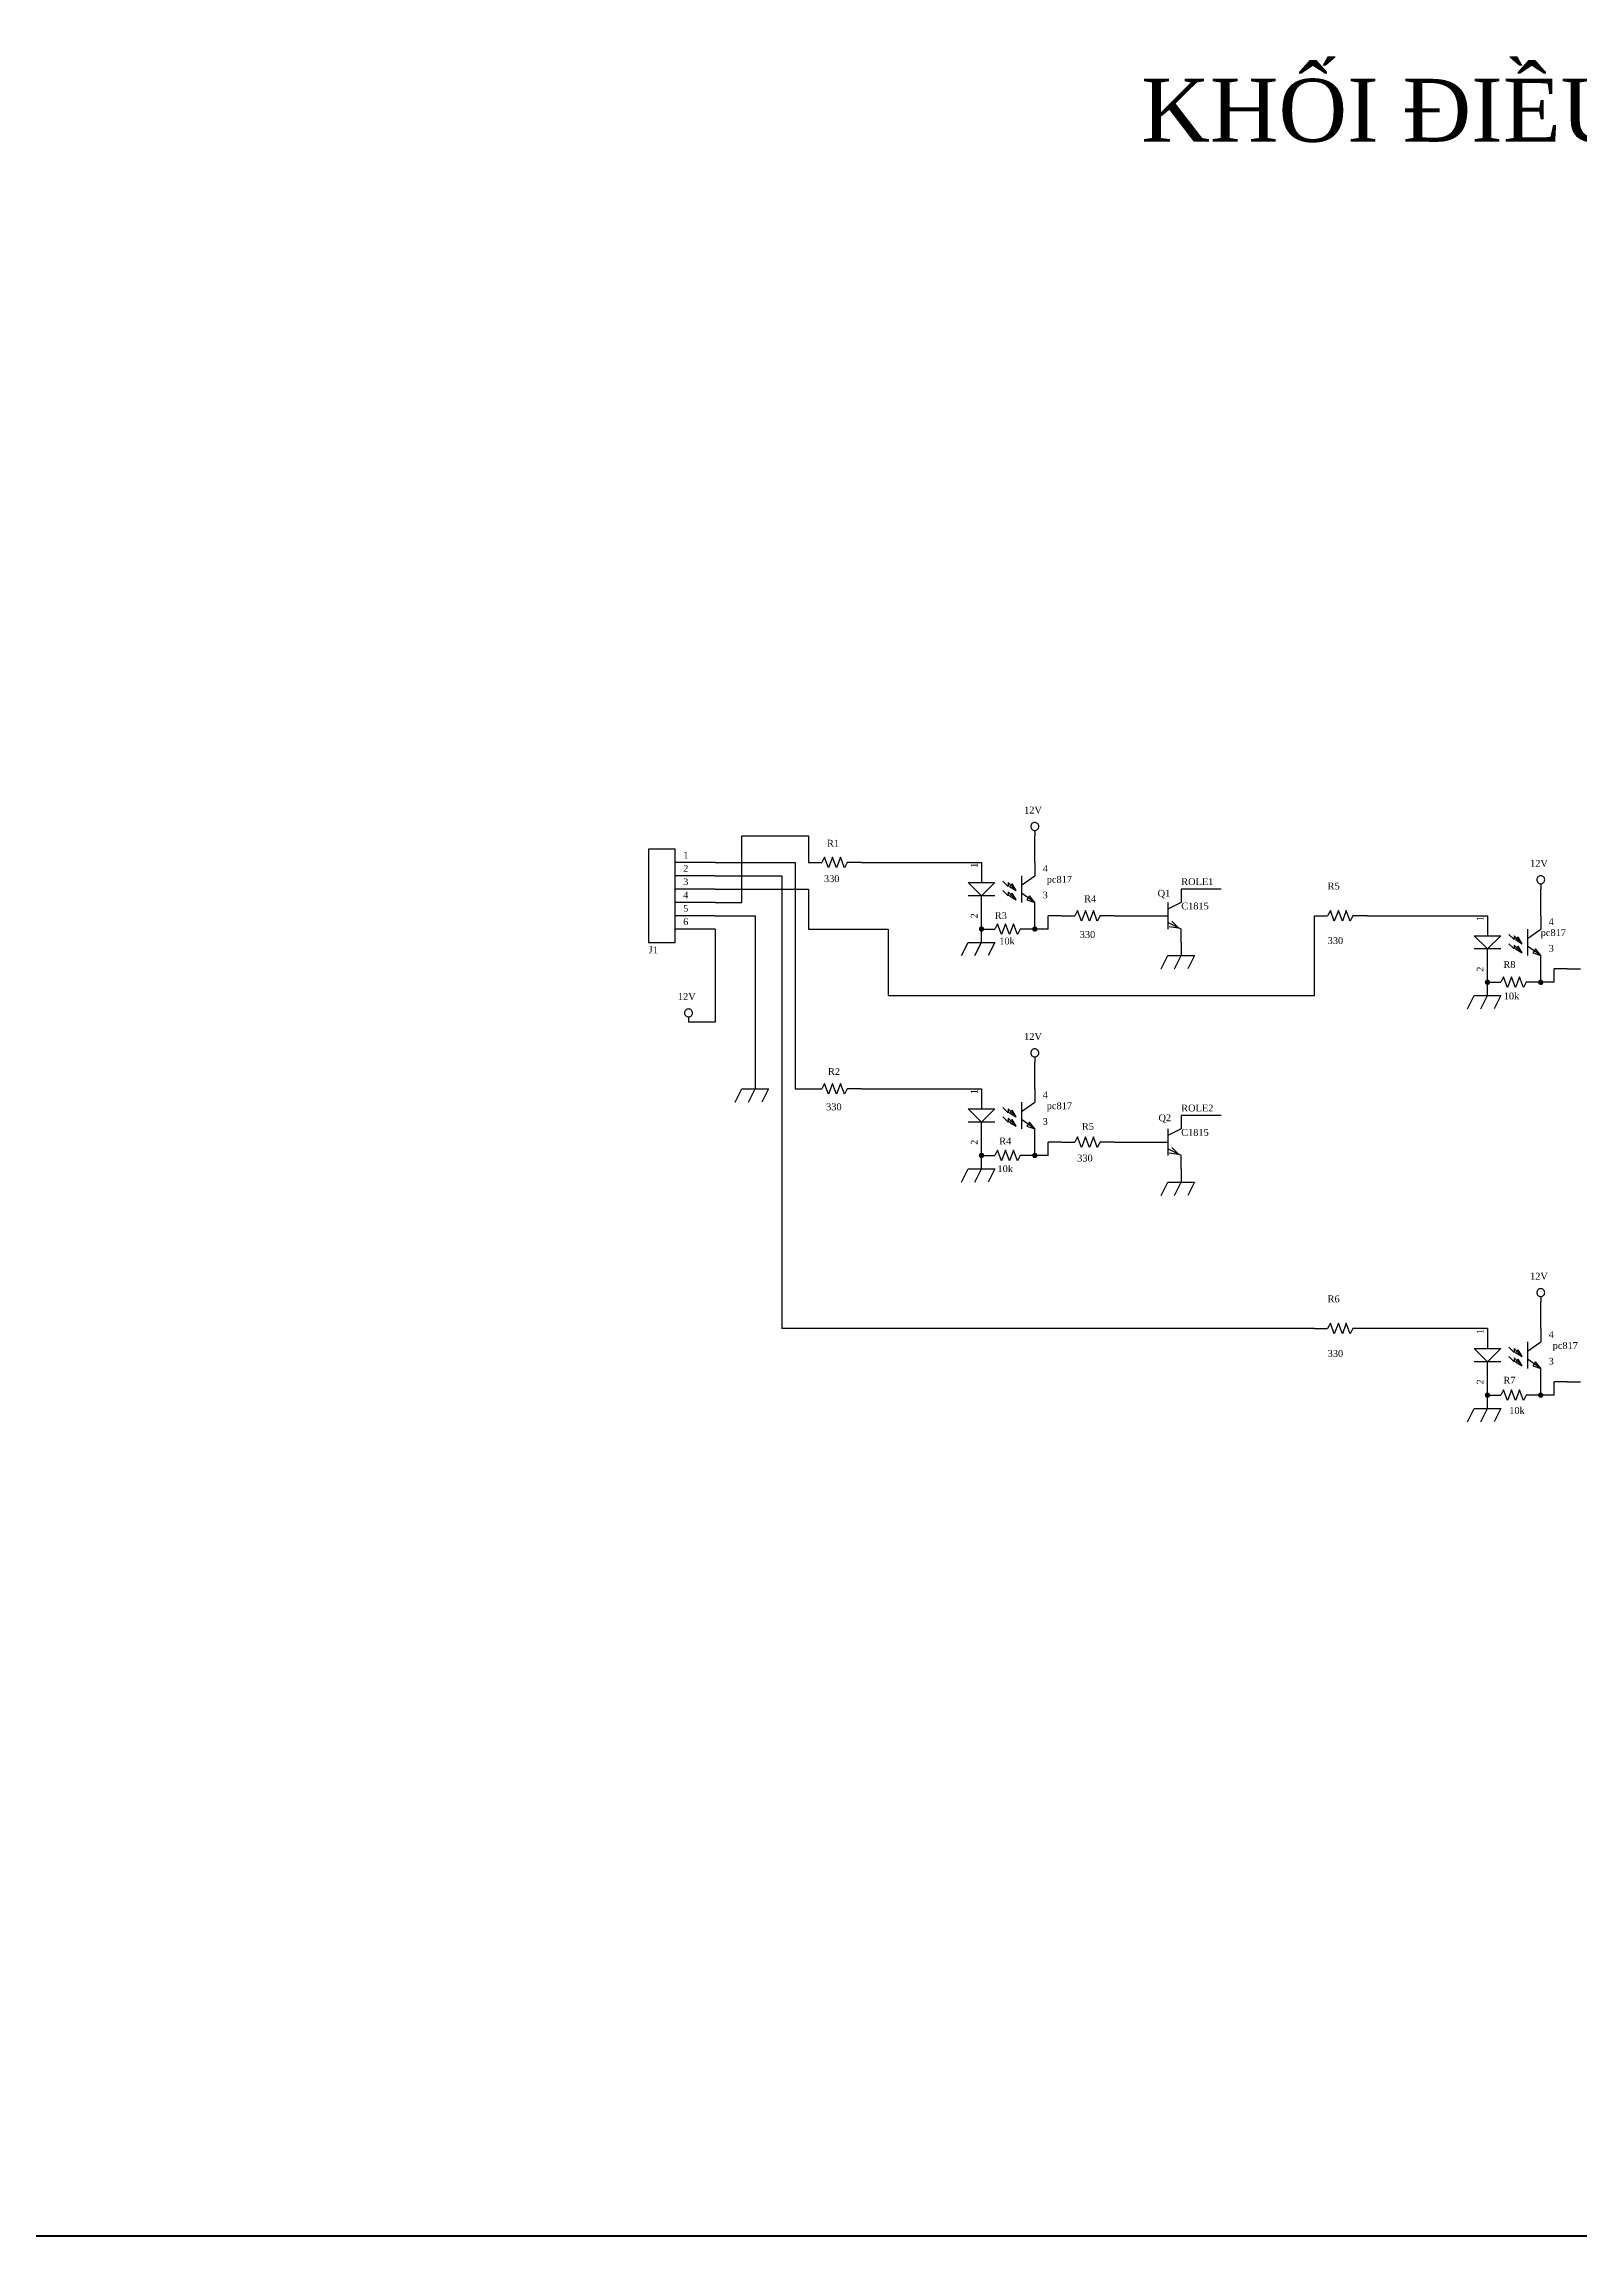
# Model space of a CAD drawing. Header units: inches. Extents: x 10 to 2893, y 8 to 851.
# Drawn here: x 616.6 to 909.5, y 9.5 to 427.6 of the extents above; entities that cross this region are included whole.
import ezdxf

# ---------------------------------------------------------------- set-up
doc = ezdxf.new("R2010")
doc.units = ezdxf.units.IN
doc.header["$MEASUREMENT"] = 0
for name, color, linetype in [('DUONG BAO', 80, 'Continuous'), ('PARTS', 7, 'Continuous'), ('PARTTEXT', 7, 'Continuous'), ('WIRE', 7, 'Continuous'), ('WIRETEXT', 7, 'Continuous')]:
    doc.layers.add(name, color=color, linetype=linetype)
doc.layers.add('net dam', color=7, linetype='Continuous', lineweight=35)
doc.styles.add('Manh', font='times_0.ttf')
doc.styles.get("Standard").update_dxf_attribs({"font": 'times_0.ttf'})

msp = doc.modelspace()

# ---------------------------------------------------------------- linework, layer by layer
for p in [(757.39, 200.37), (858.99, 182.59)]:
    msp.add_line(p, (757.39, 182.59))
at = {"layer": 'net dam', "color": 7, "lineweight": 60}
msp.add_lwpolyline([(10.23, 9.5), (10.23, 850.5), (1199.23, 850.5), (1199.23, 9.5), (10.23, 9.5)], close=True, dxfattribs=at)
at = {"layer": 'PARTS'}
for p, q in [((744.69, 271.49), (737.07, 271.49)), ((744.69, 268.95), (737.07, 268.95)), ((762.47, 271.49), (765.01, 271.49)), ((772.63, 271.49), (770.09, 271.49)), ((795.49, 271.49), (795.49, 268.95)), ((805.65, 271.49), (805.65, 268.95)), ((744.69, 266.41), (737.07, 266.41)), ((744.69, 263.87), (737.07, 263.87)), ((795.49, 261.33), (795.49, 263.87)), ((805.65, 261.33), (805.65, 263.87)), ((833.59, 266.41), (833.59, 263.87)), ((744.69, 261.33), (737.07, 261.33)), ((810.73, 261.33), (813.27, 261.33)), ((820.89, 261.33), (818.35, 261.33)), ((828.51, 261.33), (831.05, 261.33)), ((858.99, 261.33), (861.53, 261.33)), ((869.15, 261.33), (866.61, 261.33)), ((892.01, 261.33), (892.01, 258.79)), ((902.17, 261.33), (902.17, 258.79)), ((744.69, 258.79), (737.07, 258.79)), ((795.49, 258.79), (798.03, 258.79)), ((805.65, 258.79), (803.11, 258.79)), ((833.59, 256.25), (833.59, 258.79)), ((892.01, 251.17), (892.01, 253.71)), ((902.17, 251.17), (902.17, 253.71)), ((907.25, 251.17), (909.79, 251.17)), ((892.01, 248.63), (894.55, 248.63)), ((902.17, 248.63), (899.63, 248.63)), ((762.47, 228.31), (765.01, 228.31)), ((772.63, 228.31), (770.09, 228.31)), ((795.49, 228.31), (795.49, 225.77)), ((805.65, 228.31), (805.65, 225.77)), ((833.59, 223.23), (833.59, 220.69)), ((795.49, 218.15), (795.49, 220.69)), ((805.65, 218.15), (805.65, 220.69)), ((810.73, 218.15), (813.27, 218.15)), ((820.89, 218.15), (818.35, 218.15)), ((828.51, 218.15), (831.05, 218.15)), ((795.49, 215.61), (798.03, 215.61)), ((805.65, 215.61), (803.11, 215.61)), ((833.59, 213.07), (833.59, 215.61)), ((858.99, 182.59), (861.53, 182.59)), ((869.15, 182.59), (866.61, 182.59)), ((892.01, 182.59), (892.01, 180.05)), ((902.17, 182.59), (902.17, 180.05)), ((892.01, 172.43), (892.01, 174.97)), ((902.17, 172.43), (902.17, 174.97)), ((907.25, 172.43), (909.79, 172.43)), ((892.01, 169.89), (894.55, 169.89)), ((902.17, 169.89), (899.63, 169.89))]:
    msp.add_line(p, q, dxfattribs=at)
for points in [[(806.42, 278.35, 0.0985), (806.36, 278.64, 0.0985), (806.19, 278.89, 0.0985), (805.95, 279.05, 0.0985), (805.65, 279.11, 0.0985), (805.36, 279.05, 0.0985), (805.12, 278.89, 0.0985), (804.95, 278.64, 0.0985), (804.89, 278.35, 0.0985), (804.95, 278.06, 0.0985), (805.12, 277.81, 0.0985), (805.36, 277.64, 0.0985), (805.65, 277.58, 0.0985), (805.95, 277.64, 0.0985), (806.19, 277.81, 0.0985), (806.36, 278.06, 0.0985)], [(902.94, 268.19, 0.0985), (902.88, 268.48, 0.0985), (902.71, 268.73, 0.0985), (902.47, 268.89, 0.0985), (902.17, 268.95, 0.0985), (901.88, 268.89, 0.0985), (901.64, 268.73, 0.0985), (901.47, 268.48, 0.0985), (901.41, 268.19, 0.0985), (901.47, 267.9, 0.0985), (901.64, 267.65, 0.0985), (901.88, 267.48, 0.0985), (902.17, 267.42, 0.0985), (902.47, 267.48, 0.0985), (902.71, 267.65, 0.0985), (902.88, 267.9, 0.0985)], [(740.38, 242.79, 0.0985), (740.32, 243.08, 0.0985), (740.15, 243.33, 0.0985), (739.91, 243.49, 0.0985), (739.61, 243.55, 0.0985), (739.32, 243.49, 0.0985), (739.08, 243.33, 0.0985), (738.91, 243.08, 0.0985), (738.85, 242.79, 0.0985), (738.91, 242.5, 0.0985), (739.08, 242.25, 0.0985), (739.32, 242.08, 0.0985), (739.61, 242.02, 0.0985), (739.91, 242.08, 0.0985), (740.15, 242.25, 0.0985), (740.32, 242.5, 0.0985)], [(806.42, 235.17, 0.0985), (806.36, 235.46, 0.0985), (806.19, 235.71, 0.0985), (805.95, 235.87, 0.0985), (805.65, 235.93, 0.0985), (805.36, 235.87, 0.0985), (805.12, 235.71, 0.0985), (804.95, 235.46, 0.0985), (804.89, 235.17, 0.0985), (804.95, 234.88, 0.0985), (805.12, 234.63, 0.0985), (805.36, 234.46, 0.0985), (805.65, 234.4, 0.0985), (805.95, 234.46, 0.0985), (806.19, 234.63, 0.0985), (806.36, 234.88, 0.0985)], [(902.94, 189.45, 0.0985), (902.88, 189.74, 0.0985), (902.71, 189.99, 0.0985), (902.47, 190.15, 0.0985), (902.17, 190.21, 0.0985), (901.88, 190.15, 0.0985), (901.64, 189.99, 0.0985), (901.47, 189.74, 0.0985), (901.41, 189.45, 0.0985), (901.47, 189.16, 0.0985), (901.64, 188.91, 0.0985), (901.88, 188.74, 0.0985), (902.17, 188.68, 0.0985), (902.47, 188.74, 0.0985), (902.71, 188.91, 0.0985), (902.88, 189.16, 0.0985)]]:
    msp.add_lwpolyline(points, format="xyb", close=True, dxfattribs=at)
for points in [[(805.65, 277.58), (805.65, 276.57)], [(765.52, 272.5), (765.01, 271.49)], [(766.28, 270.47), (765.52, 272.5)], [(767.05, 272.5), (766.28, 270.47)], [(767.81, 270.47), (767.05, 272.5)], [(768.57, 272.5), (767.81, 270.47)], [(769.33, 270.47), (768.57, 272.5)], [(769.84, 271.49), (769.33, 270.47)], [(770.09, 271.49), (769.84, 271.49)], [(795.49, 268.95), (795.49, 267.68)], [(800.57, 266.92), (799.56, 267.93)], [(800.57, 267.68), (800.57, 266.92)], [(801.59, 266.66), (800.57, 267.68)], [(803.11, 268.95), (803.11, 263.87)], [(803.11, 267.17), (805.65, 268.95)], [(798.03, 265.14), (792.95, 265.14)], [(795.49, 263.87), (795.49, 265.14)], [(800.57, 265.14), (799.56, 266.15)], [(800.57, 265.9), (800.57, 265.14)], [(801.59, 264.88), (800.57, 265.9)], [(805.65, 263.87), (803.11, 265.65)], [(833.59, 263.87), (831.05, 262.6)], [(831.05, 263.87), (831.05, 258.79)], [(902.17, 267.42), (902.17, 266.41)], [(798.54, 259.8), (798.03, 258.79)], [(799.3, 257.77), (798.54, 259.8)], [(800.07, 259.8), (799.3, 257.77)], [(800.83, 257.77), (800.07, 259.8)], [(801.59, 259.8), (800.83, 257.77)], [(802.35, 257.77), (801.59, 259.8)], [(813.78, 262.34), (813.27, 261.33)], [(814.54, 260.31), (813.78, 262.34)], [(815.31, 262.34), (814.54, 260.31)], [(816.07, 260.31), (815.31, 262.34)], [(816.83, 262.34), (816.07, 260.31)], [(817.59, 260.31), (816.83, 262.34)], [(818.1, 261.33), (817.59, 260.31)], [(818.35, 261.33), (818.1, 261.33)], [(833.59, 258.79), (831.05, 260.06)], [(831.31, 259.3), (833.09, 259.04), (831.82, 260.31)], [(862.04, 262.34), (861.53, 261.33)], [(862.8, 260.31), (862.04, 262.34)], [(863.57, 262.34), (862.8, 260.31)], [(864.33, 260.31), (863.57, 262.34)], [(865.09, 262.34), (864.33, 260.31)], [(865.85, 260.31), (865.09, 262.34)], [(866.36, 261.33), (865.85, 260.31)], [(866.61, 261.33), (866.36, 261.33)], [(791.68, 253.71), (792.95, 256.25)], [(792.95, 256.25), (798.03, 256.25)], [(794.22, 253.71), (795.49, 256.25)], [(798.03, 256.25), (796.76, 253.71)], [(802.86, 258.79), (802.35, 257.77)], [(803.11, 258.79), (802.86, 258.79)], [(892.01, 258.79), (892.01, 257.52)], [(897.09, 256.76), (896.08, 257.77)], [(897.09, 254.98), (896.08, 255.99)], [(897.09, 257.52), (897.09, 256.76)], [(898.11, 256.5), (897.09, 257.52)], [(897.09, 255.74), (897.09, 254.98)], [(898.11, 254.72), (897.09, 255.74)], [(899.63, 258.79), (899.63, 253.71)], [(899.63, 257.01), (902.17, 258.79)], [(902.17, 253.71), (899.63, 255.49)], [(829.78, 251.17), (831.05, 253.71)], [(831.05, 253.71), (836.13, 253.71)], [(832.32, 251.17), (833.59, 253.71)], [(836.13, 253.71), (834.86, 251.17)], [(894.55, 254.98), (889.47, 254.98)], [(892.01, 253.71), (892.01, 254.98)], [(895.06, 249.64), (894.55, 248.63)], [(895.82, 247.61), (895.06, 249.64)], [(896.59, 249.64), (895.82, 247.61)], [(897.35, 247.61), (896.59, 249.64)], [(898.11, 249.64), (897.35, 247.61)], [(898.87, 247.61), (898.11, 249.64)], [(899.38, 248.63), (898.87, 247.61)], [(899.63, 248.63), (899.38, 248.63)], [(888.2, 243.55), (889.47, 246.09)], [(889.47, 246.09), (894.55, 246.09)], [(890.74, 243.55), (892.01, 246.09)], [(894.55, 246.09), (893.28, 243.55)], [(739.61, 242.02), (739.61, 241.01)], [(805.65, 234.4), (805.65, 233.39)], [(748.5, 225.77), (749.77, 228.31)], [(749.77, 228.31), (754.85, 228.31)], [(751.04, 225.77), (752.31, 228.31)], [(754.85, 228.31), (753.58, 225.77)], [(765.52, 229.32), (765.01, 228.31)], [(766.28, 227.29), (765.52, 229.32)], [(767.05, 229.32), (766.28, 227.29)], [(767.81, 227.29), (767.05, 229.32)], [(768.57, 229.32), (767.81, 227.29)], [(769.33, 227.29), (768.57, 229.32)], [(769.84, 228.31), (769.33, 227.29)], [(770.09, 228.31), (769.84, 228.31)], [(798.03, 221.96), (792.95, 221.96)], [(795.49, 225.77), (795.49, 224.5)], [(795.49, 220.69), (795.49, 221.96)], [(800.57, 223.74), (799.56, 224.75)], [(800.57, 221.96), (799.56, 222.97)], [(800.57, 224.5), (800.57, 223.74)], [(801.59, 223.48), (800.57, 224.5)], [(800.57, 222.72), (800.57, 221.96)], [(801.59, 221.7), (800.57, 222.72)], [(803.11, 225.77), (803.11, 220.69)], [(803.11, 223.99), (805.65, 225.77)], [(805.65, 220.69), (803.11, 222.47)], [(813.78, 219.16), (813.27, 218.15)], [(814.54, 217.13), (813.78, 219.16)], [(815.31, 219.16), (814.54, 217.13)], [(816.07, 217.13), (815.31, 219.16)], [(816.83, 219.16), (816.07, 217.13)], [(817.59, 217.13), (816.83, 219.16)], [(818.1, 218.15), (817.59, 217.13)], [(818.35, 218.15), (818.1, 218.15)], [(833.59, 220.69), (831.05, 219.42)], [(831.05, 220.69), (831.05, 215.61)], [(798.54, 216.62), (798.03, 215.61)], [(799.3, 214.59), (798.54, 216.62)], [(800.07, 216.62), (799.3, 214.59)], [(800.83, 214.59), (800.07, 216.62)], [(801.59, 216.62), (800.83, 214.59)], [(802.35, 214.59), (801.59, 216.62)], [(802.86, 215.61), (802.35, 214.59)], [(803.11, 215.61), (802.86, 215.61)], [(833.59, 215.61), (831.05, 216.88)], [(831.31, 216.12), (833.09, 215.86), (831.82, 217.13)], [(791.68, 210.53), (792.95, 213.07)], [(792.95, 213.07), (798.03, 213.07)], [(794.22, 210.53), (795.49, 213.07)], [(798.03, 213.07), (796.76, 210.53)], [(829.78, 207.99), (831.05, 210.53)], [(831.05, 210.53), (836.13, 210.53)], [(832.32, 207.99), (833.59, 210.53)], [(836.13, 210.53), (834.86, 207.99)], [(902.17, 188.68), (902.17, 187.67)], [(862.04, 183.6), (861.53, 182.59)], [(862.8, 181.57), (862.04, 183.6)], [(863.57, 183.6), (862.8, 181.57)], [(864.33, 181.57), (863.57, 183.6)], [(865.09, 183.6), (864.33, 181.57)], [(865.85, 181.57), (865.09, 183.6)], [(866.36, 182.59), (865.85, 181.57)], [(866.61, 182.59), (866.36, 182.59)], [(892.01, 180.05), (892.01, 178.78)], [(899.63, 180.05), (899.63, 174.97)], [(899.63, 178.27), (902.17, 180.05)], [(894.55, 176.24), (889.47, 176.24)], [(892.01, 174.97), (892.01, 176.24)], [(897.09, 178.02), (896.08, 179.03)], [(897.09, 176.24), (896.08, 177.25)], [(897.09, 178.78), (897.09, 178.02)], [(898.11, 177.76), (897.09, 178.78)], [(897.09, 177), (897.09, 176.24)], [(898.11, 175.98), (897.09, 177)], [(902.17, 174.97), (899.63, 176.75)], [(888.2, 164.81), (889.47, 167.35)], [(889.47, 167.35), (894.55, 167.35)], [(890.74, 164.81), (892.01, 167.35)], [(894.55, 167.35), (893.28, 164.81)], [(895.06, 170.9), (894.55, 169.89)], [(895.82, 168.87), (895.06, 170.9)], [(896.59, 170.9), (895.82, 168.87)], [(897.35, 168.87), (896.59, 170.9)], [(898.11, 170.9), (897.35, 168.87)], [(898.87, 168.87), (898.11, 170.9)], [(899.38, 169.89), (898.87, 168.87)], [(899.63, 169.89), (899.38, 169.89)]]:
    msp.add_lwpolyline(points, dxfattribs=at)
for points in [[(737.07, 274.03), (731.99, 274.03), (731.99, 256.25), (737.07, 256.25)], [(795.49, 265.14), (792.95, 267.68), (798.03, 267.68), (795.49, 265.14)], [(802.1, 266.15), (801.34, 267.42), (800.83, 266.92), (802.1, 266.15)], [(802.1, 264.38), (801.34, 265.65), (800.83, 265.14), (802.1, 264.38)], [(805.65, 263.87), (804.64, 265.14), (804.13, 264.38), (805.65, 263.87)], [(892.01, 254.98), (889.47, 257.52), (894.55, 257.52), (892.01, 254.98)], [(898.62, 255.99), (897.86, 257.26), (897.35, 256.76), (898.62, 255.99)], [(898.62, 254.22), (897.86, 255.49), (897.35, 254.98), (898.62, 254.22)], [(902.17, 253.71), (901.16, 254.98), (900.65, 254.22), (902.17, 253.71)], [(795.49, 221.96), (792.95, 224.5), (798.03, 224.5), (795.49, 221.96)], [(802.1, 222.97), (801.34, 224.24), (800.83, 223.74), (802.1, 222.97)], [(802.1, 221.2), (801.34, 222.47), (800.83, 221.96), (802.1, 221.2)], [(805.65, 220.69), (804.64, 221.96), (804.13, 221.2), (805.65, 220.69)], [(892.01, 176.24), (889.47, 178.78), (894.55, 178.78), (892.01, 176.24)], [(898.62, 177.25), (897.86, 178.52), (897.35, 178.02), (898.62, 177.25)], [(898.62, 175.48), (897.86, 176.75), (897.35, 176.24), (898.62, 175.48)], [(902.17, 174.97), (901.16, 176.24), (900.65, 175.48), (902.17, 174.97)]]:
    msp.add_lwpolyline(points, close=True, dxfattribs=at)
at = {"layer": 'WIRE'}
for points in [[(749.77, 263.87), (749.77, 276.57)], [(749.77, 276.57), (762.47, 276.57)], [(762.47, 276.57), (762.47, 271.49)], [(805.65, 271.49), (805.65, 276.57)], [(744.69, 271.49), (759.93, 271.49)], [(744.69, 268.95), (757.39, 268.95)], [(757.39, 268.95), (757.39, 200.37)], [(759.93, 271.49), (759.93, 228.31)], [(772.63, 271.49), (795.49, 271.49)], [(744.69, 266.41), (762.47, 266.41)], [(744.69, 263.87), (749.77, 263.87)], [(762.47, 266.41), (762.47, 258.79)], [(841.21, 266.41), (833.59, 266.41)], [(902.17, 261.33), (902.17, 266.41)], [(744.69, 261.33), (752.31, 261.33)], [(752.31, 261.33), (752.31, 228.31)], [(795.49, 258.79), (795.49, 261.33)], [(805.65, 258.79), (805.65, 261.33)], [(808.19, 258.79), (808.19, 261.33)], [(810.73, 261.33), (808.19, 261.33)], [(820.89, 261.33), (828.51, 261.33)], [(858.99, 246.09), (858.99, 261.33)], [(869.15, 261.33), (892.01, 261.33)], [(744.69, 258.79), (744.69, 241.01)], [(762.47, 258.79), (777.71, 258.79)], [(777.71, 258.79), (777.71, 246.09)], [(795.49, 256.25), (795.49, 258.79)], [(808.19, 258.79), (805.65, 258.79)], [(833.59, 256.25), (833.59, 253.71)], [(892.01, 248.63), (892.01, 251.17)], [(902.17, 248.63), (902.17, 251.17)], [(904.71, 248.63), (904.71, 251.17)], [(907.25, 251.17), (904.71, 251.17)], [(892.01, 246.09), (892.01, 248.63)], [(904.71, 248.63), (902.17, 248.63)], [(777.71, 246.09), (858.99, 246.09)], [(744.69, 241.01), (739.61, 241.01)], [(805.65, 228.31), (805.65, 233.39)], [(759.93, 228.31), (762.47, 228.31)], [(772.63, 228.31), (795.49, 228.31)], [(841.21, 223.23), (833.59, 223.23)], [(795.49, 215.61), (795.49, 218.15)], [(805.65, 215.61), (805.65, 218.15)], [(808.19, 215.61), (808.19, 218.15)], [(810.73, 218.15), (808.19, 218.15)], [(820.89, 218.15), (828.51, 218.15)], [(795.49, 213.07), (795.49, 215.61)], [(808.19, 215.61), (805.65, 215.61)], [(833.59, 213.07), (833.59, 210.53)], [(902.17, 182.59), (902.17, 187.67)], [(892.01, 182.59), (869.15, 182.59)], [(892.01, 169.89), (892.01, 172.43)], [(902.17, 169.89), (902.17, 172.43)], [(904.71, 169.89), (904.71, 172.43)], [(907.25, 172.43), (904.71, 172.43)], [(892.01, 167.35), (892.01, 169.89)], [(904.71, 169.89), (902.17, 169.89)]]:
    msp.add_lwpolyline(points, dxfattribs=at)
at = {"layer": 'WIRE', "const_width": 0.508}
for points in [[(795.24, 258.79, 1), (795.75, 258.79, 1)], [(805.4, 258.79, 1), (805.91, 258.79, 1)], [(891.76, 248.63, 1), (892.27, 248.63, 1)], [(901.92, 248.63, 1), (902.43, 248.63, 1)], [(795.24, 215.61, 1), (795.75, 215.61, 1)], [(805.4, 215.61, 1), (805.91, 215.61, 1)], [(891.76, 169.89, 1), (892.27, 169.89, 1)], [(901.92, 169.89, 1), (902.43, 169.89, 1)]]:
    msp.add_lwpolyline(points, format="xyb", close=True, dxfattribs=at)

# ---------------------------------------------------------------- texts
at = {"layer": 'DUONG BAO', "color": 7, "insert": (825.98, 420.94), "char_height": 12, "width": 288.5421, "attachment_point": 1, "style": 'Manh'}
msp.add_mtext('\\pt204;KHỐI {\\fTimes New Roman|b0|i0|c238|p18;Đ}IỀU KHIỂN ĐỘNG CƠ LÉP', dxfattribs=at)
at = {"layer": 'PARTS'}
for s, p in [('1', (738.6, 272.25)), ('2', (738.6, 269.71)), ('3', (738.6, 267.17)), ('4', (807.18, 269.71)), ('4', (738.6, 264.63)), ('3', (807.18, 264.63)), ('6', (738.6, 259.55)), ('5', (738.6, 262.09)), ('4', (903.7, 259.55)), ('3', (903.7, 254.47)), ('4', (807.18, 226.53)), ('3', (807.18, 221.45)), ('4', (903.7, 180.81)), ('3', (903.7, 175.73))]:
    msp.add_text(s, height=1.27, dxfattribs=at).set_placement(p)
for s, p in [('1', (794.73, 270.47)), ('2', (794.73, 260.82)), ('1', (891.25, 260.31)), ('2', (891.25, 250.66)), ('1', (794.73, 227.29)), ('2', (794.73, 217.64)), ('1', (891.25, 181.57)), ('2', (891.25, 171.92))]:
    msp.add_text(s, height=1.27, rotation=90, dxfattribs=at).set_placement(p)
at = {"layer": 'PARTTEXT'}
for s, p in [('12V', (803.62, 280.82)), ('R1', (766.02, 274.5)), ('12V', (900.14, 270.66)), ('330 ', (765.44, 267.74)), ('pc817', (807.94, 267.61)), ('R5', (861.53, 266.34)), ('R4', (815.07, 263.91)), ('Q1', (829.09, 264.96)), ('C1815', (833.59, 262.53)), ('R3', (798.03, 260.69)), ('J1', (731.99, 254.15)), ('10k', (798.88, 255.84)), ('330', (814.23, 257.09)), ('330', (861.53, 255.93)), ('pc817', (902.17, 257.45)), ('R8', (895.06, 251.38)), ('10k', (895.12, 245.37)), ('12V', (737.58, 245.26)), ('12V', (803.62, 237.64)), ('R2', (766.2, 230.96)), ('330', (765.85, 224.23)), ('pc817', (807.94, 224.43)), ('R5', (814.64, 220.5)), ('Q2', (829.26, 222.13)), ('R4', (798.87, 217.71)), ('C1815', (833.59, 219.35)), ('10k', (798.54, 212.43)), ('330', (813.75, 214.45)), ('12V', (900.14, 191.92)), ('R6', (861.53, 187.6)), ('pc817', (904.46, 178.71)), ('330', (861.53, 177.19)), ('R7', (895.06, 172.09)), ('10k', (896.17, 166.3))]:
    msp.add_text(s, height=1.306, dxfattribs=at).set_placement(p)
at = {"layer": 'WIRETEXT'}
for s, p in [('ROLE1', (833.59, 267.17)), ('ROLE2', (833.59, 223.99))]:
    msp.add_text(s, height=1.306, dxfattribs=at).set_placement(p)

doc.saveas('drawing.dxf')
